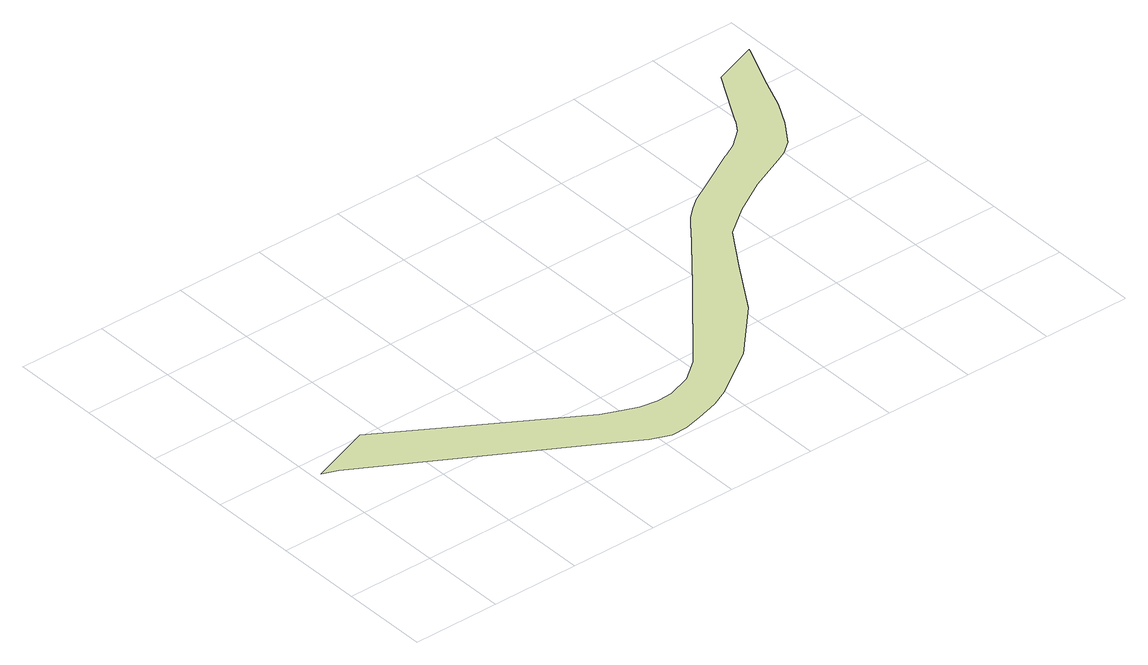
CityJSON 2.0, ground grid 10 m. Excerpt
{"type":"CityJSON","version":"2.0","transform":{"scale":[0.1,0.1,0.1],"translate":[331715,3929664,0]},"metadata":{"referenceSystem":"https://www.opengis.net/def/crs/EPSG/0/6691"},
"CityObjects":{
"landuse1":{"type":"LandUse","attributes":{"class":"204","LandUseDetailAttribute.orgLandUse":"10500","LandUseDetailAttribute.prefecture":"14","LandUseDetailAttribute.city":"14150","LandUseDetailAttribute.note":"都道府県","LandUseDetailAttribute.surveyYear":2015},"geometry":[{"type":"MultiSurface","lod":"1","boundaries":[[[0,1,2,3,4,5,6,7,8,9,10,11,12,13,14,15,16,17,18,19,20,21,22,23,24,25,26,27,28,29,30,31,32,33,34,35,36,37,38,39,40,41,42,43,44,45,46,47,48,49]]]}]}
},
"vertices":[
[292,16,0],[314,7,0],[333,8,0],[353,13,0],[379,20,0],[399,30,0],[454,67,0],[507,123,0],[545,183,0],[576,230,0],[608,254,0],[646,276,0],[687,294,0],[700,300,0],[714,311,0],[733,338,0],[748,366,0],[761,399,0],[784,453,0],[785,455,0],[734,436,0],[707,388,0],[698,372,0],[697,369,0],[689,357,0],[670,341,0],[655,333,0],[652,332,0],[611,309,0],[584,294,0],[573,286,0],[561,275,0],[550,262,0],[550,261,0],[513,215,0],[489,186,0],[408,88,0],[385,70,0],[358,61,0],[342,60,0],[340,60,0],[320,63,0],[303,70,0],[282,79,0],[80,202,0],[9,176,0],[26,170,0],[234,50,0],[260,35,0],[274,26,0]
]}
